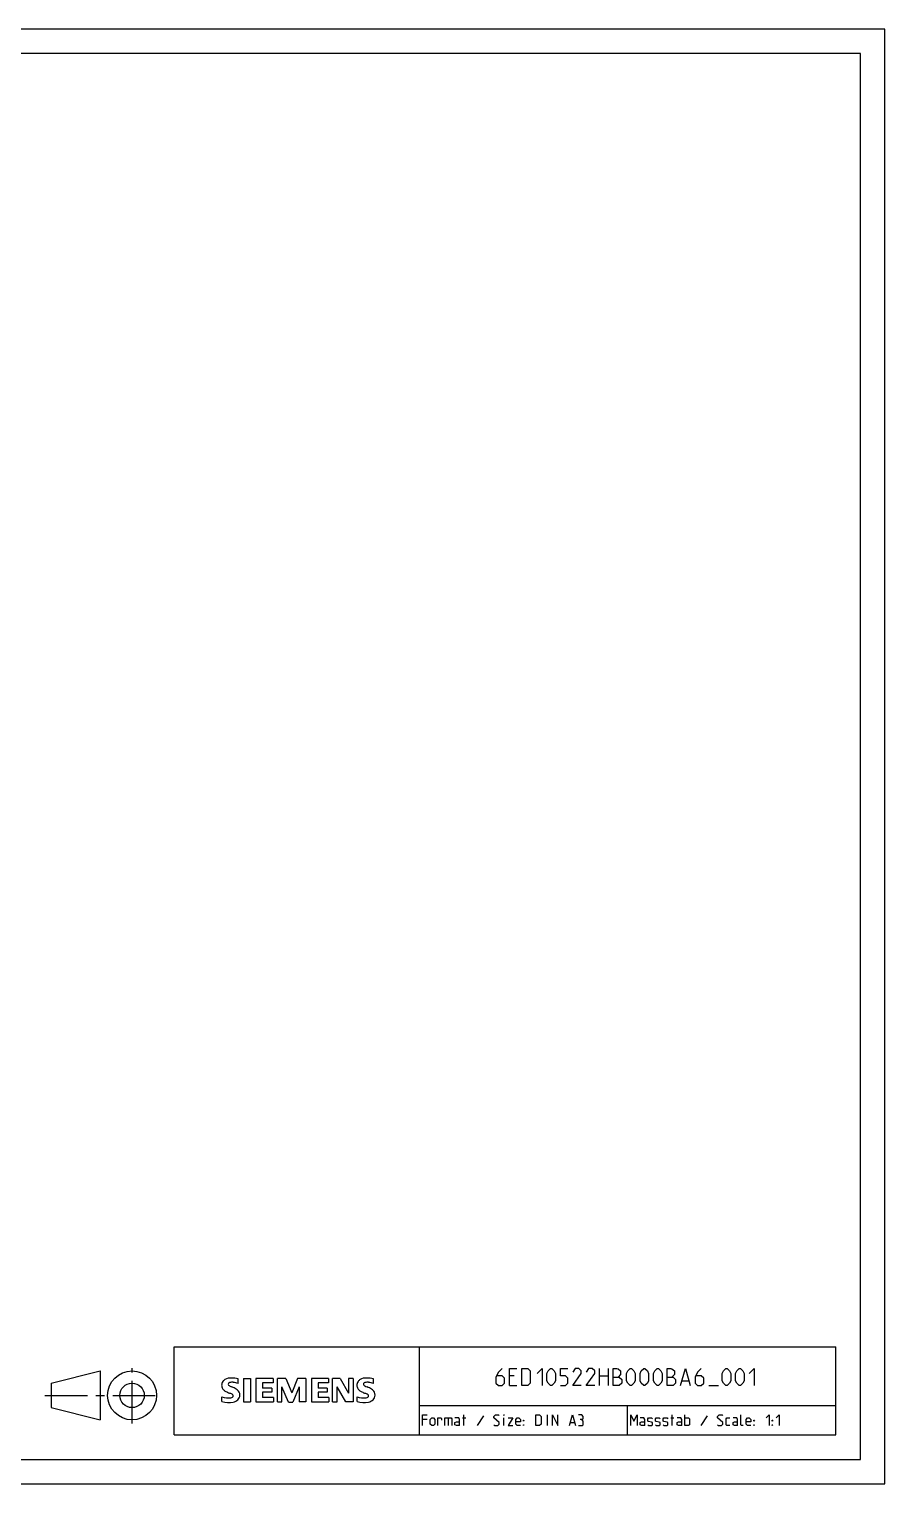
# Model space of a CAD drawing. Extents: x 0 to 420, y 0 to 297.
# Drawn here: x 245.4 to 420, y 0 to 297 of the extents above; entities that cross this region are included whole.
import ezdxf

# ---------------------------------------------------------------- set-up
doc = ezdxf.new("R2010")
doc.units = 0
doc.header["$LTSCALE"] = 23.1
doc.linetypes.add('CENTER', pattern=[0.6, 0.375, -0.075, 0.075, -0.075])
doc.layers.add('90000_FRAME', color=7, linetype='CONTINUOUS')

msp = doc.modelspace()

# ---------------------------------------------------------------- linework, layer by layer
at = {"layer": '90000_FRAME', "color": 7, "linetype": 'CONTINUOUS'}
for p, q in [((420, 297), (0, 297)), ((420, 0), (420, 297)), ((415, 292), (5, 292)), ((415, 5), (415, 292)), ((275, 28), (410, 28)), ((275, 10), (275, 28)), ((325, 10), (325, 28)), ((410, 10), (410, 28)), ((249.87, 20.58), (259.87, 23.08)), ((259.87, 23.08), (259.87, 13.08)), ((284.89, 20.92), (285.17, 21.19)), ((288.03, 20.5), (288.03, 21.45)), ((289.12, 21.5), (290.55, 21.5)), ((289.12, 21.5), (289.12, 16.74)), ((290.55, 21.5), (290.55, 16.74)), ((295.16, 21.5), (291.64, 21.5)), ((291.64, 21.5), (291.64, 16.74)), ((295.16, 21.5), (295.16, 20.62)), ((297.73, 21.5), (296.02, 21.5)), ((296.02, 16.74), (296.02, 21.5)), ((297.73, 21.5), (298.96, 18.6)), ((300.15, 21.5), (298.96, 18.6)), ((301.86, 21.5), (300.15, 21.5)), ((301.86, 21.5), (301.86, 16.74)), ((306.47, 21.5), (302.96, 21.5)), ((302.96, 21.5), (302.96, 16.74)), ((306.47, 21.5), (306.47, 20.62)), ((308.85, 21.5), (307.3, 21.5)), ((307.3, 16.74), (307.3, 21.5)), ((308.85, 21.5), (310.54, 18.55)), ((311.49, 21.5), (310.54, 21.5)), ((310.54, 21.5), (310.54, 18.55)), ((311.49, 21.5), (311.49, 16.74)), ((315.62, 20.5), (315.62, 21.45)), ((344.38, 22.06), (343.38, 22.06)), ((361.79, 20.06), (361.79, 23.56)), ((361.79, 22.06), (363.54, 22.06)), ((363.54, 23.56), (363.54, 20.06)), ((378.63, 21.06), (379.96, 21.06)), ((249.87, 20.58), (249.87, 15.58)), ((295.16, 20.62), (293.02, 20.62)), ((293.02, 20.62), (293.02, 19.55)), ((294.87, 19.55), (293.02, 19.55)), ((294.87, 18.76), (293.02, 18.76)), ((293.02, 18.76), (293.02, 17.65)), ((294.87, 19.55), (294.87, 18.76)), ((298.3, 16.7), (296.97, 19.79)), ((296.97, 16.74), (296.97, 19.79)), ((300.48, 19.83), (299.15, 16.7)), ((300.48, 19.83), (300.48, 16.74)), ((306.47, 20.62), (304.33, 20.62)), ((304.33, 20.62), (304.33, 19.55)), ((306.19, 19.55), (304.33, 19.55)), ((306.19, 18.76), (304.33, 18.76)), ((304.33, 18.76), (304.33, 17.65)), ((306.19, 19.55), (306.19, 18.76)), ((309.97, 16.74), (308.26, 19.79)), ((308.26, 16.74), (308.26, 19.79)), ((343.38, 20.06), (344.88, 20.06)), ((384.04, 20.06), (386.04, 20.06)), ((249.87, 15.58), (259.87, 13.08)), ((284.7, 16.84), (284.7, 17.79)), ((289.12, 16.74), (290.55, 16.74)), ((291.64, 16.74), (295.21, 16.74)), ((295.21, 17.65), (293.02, 17.65)), ((295.21, 17.65), (295.21, 16.74)), ((296.02, 16.74), (296.97, 16.74)), ((298.3, 16.7), (299.15, 16.7)), ((301.86, 16.74), (300.48, 16.74)), ((302.96, 16.74), (306.52, 16.74)), ((306.52, 17.65), (304.33, 17.65)), ((306.52, 17.65), (306.52, 16.74)), ((307.3, 16.74), (308.26, 16.74)), ((311.49, 16.74), (309.97, 16.74)), ((312.3, 16.84), (312.3, 17.79)), ((325, 16), (410, 16)), ((367.5, 10), (367.5, 16)), ((326.6, 13.16), (325.66, 13.16)), ((330.9, 13.47), (330.9, 11.9)), ((333.83, 13.47), (334.46, 13.47)), ((334.09, 11.9), (334.09, 14.1)), ((338.07, 13.89), (336.82, 11.95)), ((342.26, 11.9), (342.26, 13.47)), ((351.17, 11.9), (351.17, 14.1)), ((355.83, 12.53), (356.67, 12.53)), ((376.33, 13.47), (376.96, 13.47)), ((376.59, 11.9), (376.59, 14.1)), ((379.16, 11.9), (379.16, 14.1)), ((383.72, 13.89), (382.46, 11.95)), ((275, 10), (410, 10)), ((5, 5), (415, 5)), ((0, 0), (420, 0))]:
    msp.add_line(p, q, dxfattribs=at)
at = {"layer": '90000_FRAME', "color": 7, "linetype": 'CENTER'}
for p, q in [((266.37, 12.36), (266.37, 23.64)), ((248.59, 18.08), (272.19, 18.08))]:
    msp.add_line(p, q, dxfattribs=at)
at = {"layer": '90000_FRAME', "color": 7, "linetype": 'CONTINUOUS'}
for points in [[(341.88, 23.56), (341.13, 22.81), (340.63, 21.81), (340.63, 20.56), (341.13, 20.06), (341.88, 20.06), (342.38, 20.56), (342.38, 21.56), (341.88, 22.06), (340.79, 22.06)], [(343.38, 20.06), (343.38, 23.56), (344.88, 23.56)], [(345.88, 20.06), (345.88, 23.56), (347.13, 23.56), (347.63, 23.06), (347.63, 20.56), (347.13, 20.06), (345.88, 20.06)], [(349.04, 22.56), (350.04, 23.56), (350.04, 20.06)], [(351.04, 21.06), (351.04, 22.56), (351.29, 23.06), (351.79, 23.56), (352.04, 23.56), (352.54, 23.06), (352.79, 22.56), (352.79, 21.06), (352.54, 20.56), (352.04, 20.06), (351.79, 20.06), (351.29, 20.56), (351.04, 21.06)], [(353.79, 20.06), (354.79, 20.06), (355.29, 20.56), (355.29, 21.56), (354.79, 22.06), (353.79, 22.06), (353.79, 23.56), (355.29, 23.56)], [(358.04, 20.06), (356.29, 20.06), (358.04, 22.56), (358.04, 23.06), (357.54, 23.56), (356.79, 23.56), (356.29, 22.81)], [(360.79, 20.06), (359.04, 20.06), (360.79, 22.56), (360.79, 23.06), (360.29, 23.56), (359.54, 23.56), (359.04, 22.81)], [(364.54, 20.06), (364.54, 23.56), (365.29, 23.56), (365.54, 23.47), (366.04, 23.06), (366.04, 22.31), (365.54, 21.81)], [(364.54, 21.81), (365.79, 21.81), (366.29, 21.31), (366.29, 20.56), (365.79, 20.06), (364.54, 20.06)], [(367.29, 21.06), (367.29, 22.56), (367.54, 23.06), (368.04, 23.56), (368.29, 23.56), (368.79, 23.06), (369.04, 22.56), (369.04, 21.06), (368.79, 20.56), (368.29, 20.06), (368.04, 20.06), (367.54, 20.56), (367.29, 21.06)], [(370.04, 21.06), (370.04, 22.56), (370.29, 23.06), (370.79, 23.56), (371.04, 23.56), (371.54, 23.06), (371.79, 22.56), (371.79, 21.06), (371.54, 20.56), (371.04, 20.06), (370.79, 20.06), (370.29, 20.56), (370.04, 21.06)], [(372.79, 21.06), (372.79, 22.56), (373.04, 23.06), (373.54, 23.56), (373.79, 23.56), (374.29, 23.06), (374.54, 22.56), (374.54, 21.06), (374.29, 20.56), (373.79, 20.06), (373.54, 20.06), (373.04, 20.56), (372.79, 21.06)], [(375.54, 20.06), (375.54, 23.56), (376.29, 23.56), (376.54, 23.47), (377.04, 23.06), (377.04, 22.31), (376.54, 21.81)], [(375.54, 21.81), (376.79, 21.81), (377.29, 21.31), (377.29, 20.56), (376.79, 20.06), (375.54, 20.06)], [(378.29, 20.06), (379.29, 23.56), (380.29, 20.06)], [(382.54, 23.56), (381.79, 22.81), (381.29, 21.81), (381.29, 20.56), (381.79, 20.06), (382.54, 20.06), (383.04, 20.56), (383.04, 21.56), (382.54, 22.06), (381.46, 22.06)], [(386.79, 21.06), (386.79, 22.56), (387.04, 23.06), (387.54, 23.56), (387.79, 23.56), (388.29, 23.06), (388.54, 22.56), (388.54, 21.06), (388.29, 20.56), (387.79, 20.06), (387.54, 20.06), (387.04, 20.56), (386.79, 21.06)], [(389.54, 21.06), (389.54, 22.56), (389.79, 23.06), (390.29, 23.56), (390.54, 23.56), (391.04, 23.06), (391.29, 22.56), (391.29, 21.06), (391.04, 20.56), (390.54, 20.06), (390.29, 20.06), (389.79, 20.56), (389.54, 21.06)], [(392.29, 22.56), (393.29, 23.56), (393.29, 20.06)], [(325.66, 11.9), (325.66, 14.1), (326.6, 14.1)], [(327.23, 12.21), (327.23, 13.16), (327.55, 13.47), (327.86, 13.47), (328.17, 13.16), (328.17, 12.21), (327.86, 11.9), (327.55, 11.9), (327.23, 12.21)], [(328.8, 11.9), (328.8, 13.47), (329.43, 13.47), (329.54, 13.31), (329.54, 13)], [(330.22, 11.9), (330.22, 13.47), (331.47, 13.47), (331.63, 13.31), (331.63, 11.9)], [(333.2, 11.9), (333.2, 13.16), (333.05, 13.47), (332.26, 13.47)], [(333.2, 11.9), (332.57, 11.9), (332.26, 12.06), (332.26, 12.53), (332.57, 12.69), (333.2, 12.69)], [(340.22, 12.06), (340.38, 11.9), (341.01, 11.9), (341.32, 12.21), (341.32, 12.53), (340.22, 13.47), (340.22, 13.79), (340.54, 14.1), (341.16, 14.1), (341.32, 13.94)], [(342.26, 13.94), (342.26, 14.1), (342.32, 14.1), (342.26, 13.94)], [(343.1, 13.47), (344.05, 13.47), (343.1, 11.9), (344.05, 11.9)], [(345.62, 11.9), (344.99, 11.9), (344.67, 12.21), (344.67, 13.16), (344.99, 13.47), (345.3, 13.47), (345.62, 13.16), (345.62, 12.69), (344.67, 12.69)], [(346.25, 12.84), (346.25, 13), (346.35, 13), (346.25, 12.84)], [(346.25, 11.9), (346.25, 12.06), (346.35, 12.06), (346.25, 11.9)], [(348.76, 11.9), (348.76, 14.1), (349.55, 14.1), (349.86, 13.79), (349.86, 12.21), (349.55, 11.9), (348.76, 11.9)], [(352.16, 11.9), (352.16, 14.1), (353.26, 11.9), (353.26, 14.1)], [(355.62, 11.9), (356.25, 14.1), (356.88, 11.9)], [(358.14, 13.16), (358.4, 13.31), (358.4, 13.79), (358.14, 14.1), (357.51, 14.1)], [(357.51, 11.9), (358.29, 11.9), (358.45, 12.06), (358.45, 12.84), (358.14, 13.16), (357.82, 13.16)], [(368.16, 11.9), (368.16, 14.1), (368.79, 12.84), (369.42, 14.1), (369.42, 11.9)], [(370.99, 11.9), (370.99, 13.16), (370.83, 13.47), (370.05, 13.47)], [(370.99, 11.9), (370.36, 11.9), (370.05, 12.06), (370.05, 12.53), (370.36, 12.69), (370.99, 12.69)], [(371.62, 12.06), (371.77, 11.9), (372.4, 11.9), (372.56, 12.06), (372.56, 12.53), (372.4, 12.63), (371.77, 12.74), (371.62, 12.84), (371.62, 13.31), (371.77, 13.47), (372.4, 13.47), (372.56, 13.31)], [(373.19, 12.06), (373.35, 11.9), (373.97, 11.9), (374.13, 12.06), (374.13, 12.53), (373.97, 12.63), (373.35, 12.74), (373.19, 12.84), (373.19, 13.31), (373.35, 13.47), (373.97, 13.47), (374.13, 13.31)], [(374.76, 12.06), (374.92, 11.9), (375.55, 11.9), (375.7, 12.06), (375.7, 12.53), (375.55, 12.63), (374.92, 12.74), (374.76, 12.84), (374.76, 13.31), (374.92, 13.47), (375.55, 13.47), (375.7, 13.31)], [(378.53, 11.9), (378.53, 13.16), (378.37, 13.47), (377.59, 13.47)], [(378.53, 11.9), (377.9, 11.9), (377.59, 12.06), (377.59, 12.53), (377.9, 12.69), (378.53, 12.69)], [(379.16, 13.47), (379.95, 13.47), (380.1, 13.31), (380.1, 12.06), (379.95, 11.9), (379.16, 11.9)], [(385.86, 12.06), (386.02, 11.9), (386.65, 11.9), (386.96, 12.21), (386.96, 12.53), (385.86, 13.47), (385.86, 13.79), (386.18, 14.1), (386.81, 14.1), (386.96, 13.94)], [(388.38, 11.9), (387.75, 11.9), (387.59, 12.06), (387.59, 13.31), (387.75, 13.47), (388.38, 13.47)], [(389.95, 11.9), (389.95, 13.16), (389.79, 13.47), (389.01, 13.47)], [(389.95, 11.9), (389.32, 11.9), (389.01, 12.06), (389.01, 12.53), (389.32, 12.69), (389.95, 12.69)], [(391.05, 11.9), (390.74, 11.9), (390.58, 12.06), (390.58, 14.1)], [(392.62, 11.9), (391.99, 11.9), (391.68, 12.21), (391.68, 13.16), (391.99, 13.47), (392.31, 13.47), (392.62, 13.16), (392.62, 12.69), (391.68, 12.69)], [(393.25, 12.84), (393.25, 13), (393.36, 13), (393.25, 12.84)], [(393.25, 11.9), (393.25, 12.06), (393.36, 12.06), (393.25, 11.9)], [(395.76, 13.47), (396.39, 14.1), (396.39, 11.9)], [(397.02, 12.84), (397.02, 13), (397.13, 13), (397.02, 12.84)], [(397.02, 11.9), (397.02, 12.06), (397.13, 12.06), (397.02, 11.9)], [(397.81, 13.47), (398.44, 14.1), (398.44, 11.9)]]:
    msp.add_lwpolyline(points, dxfattribs=at)
for radius in [5, 2.5]:
    msp.add_circle((266.37, 18.08), radius, dxfattribs=at)
for centre, radius, start, end in [((285.79, 20.25), 1.12, 142.8139, 167.1523), ((286.14, 19.94), 1.58, 121.2141, 141.5255), ((286.52, 19.25), 2.37, 86.2218, 120.4273), ((286.25, 12.56), 9.07, 78.6827, 87.3148), ((313.39, 20.25), 1.12, 142.8139, 167.1523), ((313.73, 19.94), 1.58, 121.2141, 141.5255), ((314.11, 19.25), 2.37, 86.2218, 120.4273), ((313.84, 12.56), 9.07, 78.6827, 87.3148), ((285.96, 20.14), 1.31, 164.1975, 195.8025), ((285.9, 20.1), 1.24, 194.7952, 225.7177), ((286.5, 20.81), 2.17, 227.3119, 242.704), ((290.36, 28.34), 10.63, 242.862, 247.1042), ((286.31, 20.37), 0.303, 154.44, 221.8202), ((286.39, 20.29), 0.41, 102.8288, 149.226), ((286.72, 20.75), 0.866, 222.776, 239.0362), ((279.56, 2.55), 17.33, 65.3415, 67.3998), ((287.62, 22.35), 2.7, 240.0482, 251.378), ((286.8, 18.55), 2.2, 84.04, 103.3428), ((284.21, 13.42), 6.86, 59.902, 68.2036), ((286.69, 17.98), 0.34, 305.5032, 72.4653), ((286.46, 16.13), 4.64, 70.2626, 82.9524), ((286.89, 18.06), 1.5, 25.9563, 59.4835), ((286.96, 18.14), 1.41, 335.3868, 24.3915), ((313.56, 20.14), 1.31, 164.1975, 195.8025), ((313.49, 20.1), 1.24, 194.7952, 225.7177), ((314.1, 20.81), 2.17, 227.3119, 242.704), ((317.95, 28.34), 10.63, 242.862, 247.1042), ((313.9, 20.37), 0.303, 154.44, 221.8202), ((313.98, 20.29), 0.41, 102.8288, 149.226), ((314.31, 20.75), 0.866, 222.776, 239.0362), ((307.16, 2.55), 17.33, 65.3415, 67.3998), ((315.21, 22.35), 2.7, 240.0482, 251.378), ((314.4, 18.55), 2.2, 84.04, 103.3428), ((311.8, 13.42), 6.86, 59.902, 68.2036), ((314.28, 17.98), 0.34, 305.5032, 72.4653), ((314.06, 16.13), 4.64, 70.2626, 82.9524), ((314.48, 18.06), 1.5, 25.9563, 59.4835), ((314.55, 18.14), 1.41, 335.3868, 24.3915), ((285.95, 20.8), 3.26, 247.53, 280.758), ((286.13, 21.38), 4.76, 252.5939, 280.9817), ((286.41, 18.7), 1.11, 277.71, 295.6885), ((286.58, 18.76), 2.1, 282.4058, 311.8644), ((286.95, 18.19), 1.43, 315.8905, 333.5229), ((313.54, 20.8), 3.26, 247.53, 280.758), ((313.72, 21.38), 4.76, 252.5939, 280.9817), ((314, 18.7), 1.11, 277.71, 295.6885), ((314.17, 18.76), 2.1, 282.4058, 311.8644), ((314.55, 18.19), 1.43, 315.8905, 333.5229)]:
    msp.add_arc(centre, radius, start, end, dxfattribs=at)

doc.saveas('drawing.dxf')
